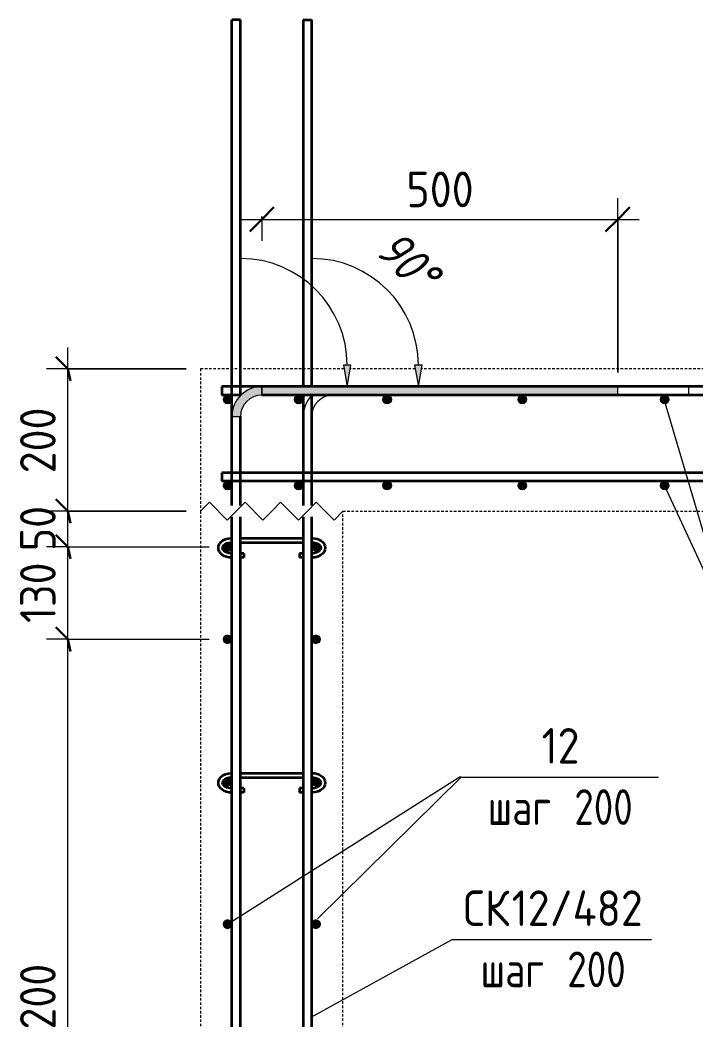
# Model space of a CAD drawing. Header units: millimetres. Extents: x 29094 to 49369, y -2577 to 78616.
# Drawn here: x 42784 to 43732, y -983 to 420 of the extents above; entities that cross this region are included whole.
import ezdxf

# ---------------------------------------------------------------- set-up
doc = ezdxf.new("R2010")
doc.units = ezdxf.units.MM
doc.linetypes.add('01 Штриховая _4 мм_', pattern=[6, 3.5, -2.5])
for name, color, linetype, lineweight in [('AA_Dim', 7, 'Continuous', 9), ('AA_Dim-20', 7, 'Continuous', 9), ('AA_Oformlenie', 7, 'Continuous', 9), ('AA_Vinoska', 7, 'Continuous', 9), ('KR_Armatura', 7, 'Continuous', 20), ('KR_Armatura_Tonkie', 7, 'Continuous', 20)]:
    doc.layers.add(name, color=color, linetype=linetype, lineweight=lineweight)
doc.layers.add('AF_Perekritie_Опалубка', color=7, linetype='Continuous', lineweight=60, true_color=0x006a35)
doc.layers.add('AF_Stena_Опалубка', color=7, linetype='Continuous', lineweight=20, true_color=0x0063c6)
doc.styles.add('ISOCPEUR_2', font='isocpeur.TTF', dxfattribs={"width": 0.9, "height": 50})
doc.styles.add('ISOCPEUR_3', font='isocpeur.TTF', dxfattribs={"width": 0.8, "height": 50})
doc.styles.add('ISOCPEUR_I', font='isocpeui.ttf', dxfattribs={"width": 0.85, "height": 50})
doc.dimstyles.new('00_Точн_3_знака__прозр_', dxfattribs={"dimscale": 304.8, "dimtxt": 50.137748, "dimasz": 0.111549, "dimexe": 0.098425, "dimexo": 0.065617, "dimgap": 0.006562, "dimtad": 1, "dimdec": 3, "dimrnd": 0.001, "dimdsep": 46, "dimtxsty": 'ISOCPEUR_2', "dimblk1": 'OBLIQUE', "dimblk2": 'OBLIQUE', "dimsah": 1, "dimcen": 0.09, "dimdle": 0.098425, "dimazin": 0, "dimtfac": 1, "dimtdec": 4, "dimtix": 1, "dimtmove": 0, "dimatfit": 3, "dimfxl": 1, "dimtvp": 1, "dimtolj": 1, "dimtzin": 0, "dimlwd": 18, "dimlwe": 18, "dimarcsym": 2})

# ---------------------------------------------------------------- blocks, each defined once
blk = doc.blocks.new('079_Обозначение загиба стержня _ЭлУзла_ - Сплошные линии-3773023-Б-Б Арм')
at = {"layer": 'AA_Oformlenie'}
blk.add_hatch(color=256, dxfattribs=at).paths.add_polyline_path([(76641, -95), (76646.3, -65), (76635.7, -65)])
for p, q in [((76646.3, -65), (76635.7, -65)), ((76635.7, -65), (76641, -95)), ((76641, -95), (76646.3, -65)), ((77021, -95), (76521, -95)), ((77021, -107), (77021, -95)), ((76521, -107), (77021, -107))]:
    blk.add_line(p, q, dxfattribs=at)
for centre, radius, start, end in [((76491, -65), 150, 0.0049, 90), ((76521, -137), 42, 134.2549, 180), ((76521, -137), 30, 90, 180)]:
    blk.add_arc(centre, radius, start, end, dxfattribs=at)
blk = doc.blocks.new('079_Обозначение загиба стержня _ЭлУзла_ - Сплошные линии-3773018-Б-Б Арм')
at = {"layer": 'AA_Oformlenie'}
for points in [[(76541, -95), (76546.3, -65), (76535.7, -65)], [(76379, -137), (76391, -137), (76392, -129.2), (76395, -122), (76399.8, -115.8), (76406, -111), (76413.2, -108), (76421, -107), (76421, -95), (76410.1, -96.4), (76400, -100.6), (76391.3, -107.3), (76384.6, -116), (76380.4, -126.1)], [(76421, -107), (76921, -107), (76921, -95), (76421, -95)]]:
    blk.add_hatch(color=256, dxfattribs=at).paths.add_polyline_path(points)
for p, q in [((76546.3, -65), (76535.7, -65)), ((76535.7, -65), (76541, -95)), ((76541, -95), (76546.3, -65)), ((76421, -107), (76421, -95)), ((76921, -95), (76421, -95)), ((76921, -95), (76421, -95)), ((76421, -95), (76421, -107)), ((76921, -107), (76921, -95)), ((76921, -107), (76921, -95)), ((76421, -107), (76921, -107)), ((76421, -107), (76921, -107)), ((76379, -137), (76391, -137))]:
    blk.add_line(p, q, dxfattribs=at)
for centre, radius, start, end in [((76391, -65), 150, 0.0049, 90), ((76421, -137), 42, 90, 180), ((76421, -137), 42, 90, 180), ((76421, -137), 30, 90, 180), ((76421, -137), 30, 90, 180)]:
    blk.add_arc(centre, radius, start, end, dxfattribs=at)
blk = doc.blocks.new('Последовательность узлов - 3мм масшт20 маскировка-904226-Б-Б Арм')
at = {"layer": 'AA_Oformlenie'}
for p, q in [((76335, -270), (76347.5, -257.5)), ((76372.5, -282.5), (76347.5, -257.5)), ((76385, -270), (76397.5, -257.5)), ((76422.5, -282.5), (76397.5, -257.5)), ((76435, -270), (76447.5, -257.5)), ((76472.5, -282.5), (76447.5, -257.5)), ((76485, -270), (76497.5, -257.5)), ((76522.5, -282.5), (76497.5, -257.5)), ((76385, -270), (76372.5, -282.5)), ((76435, -270), (76422.5, -282.5)), ((76485, -270), (76472.5, -282.5)), ((76535, -270), (76522.5, -282.5))]:
    blk.add_line(p, q, dxfattribs=at)
blk = doc.blocks.new('DIMBLOCK89-Б-Б Арм')
at = {"layer": 'AA_Dim-20', "color": 30, "lineweight": 30, "true_color": 0xff8000, "transparency": 16777216}
for p, q in [((42851.5, -320), (42834.5, -303)), ((42851.5, -320), (42854.9, -337)), ((42851.5, -450), (42834.5, -433)), ((42851.5, -450), (42854.9, -467)), ((42851.5, -1650), (42834.5, -1633)), ((42851.5, -1650), (42854.9, -1667))]:
    blk.add_line(p, q, dxfattribs=at)
at = {"layer": 'AA_Dim-20', "color": 30, "lineweight": 18, "true_color": 0xff8000, "transparency": 16777216}
for p, q in [((42851.5, -320), (42821.5, -320)), ((42851.5, -320), (43049.8, -320)), ((42851.5, -450), (42821.5, -450)), ((42851.5, -1650), (42851.5, -450)), ((42851.5, -450), (43049.8, -450)), ((42851.5, -1650), (42821.5, -1650)), ((42851.5, -1650), (43049.8, -1650))]:
    blk.add_line(p, q, dxfattribs=at)
at = {"layer": 'AA_Dim-20', "color": 0, "lineweight": 18, "transparency": 16777216, "insert": (42784.3, -1201.4), "char_height": 50, "width": 363.262, "attachment_point": 1, "rotation": 90, "line_spacing_factor": 1.135194, "style": 'ISOCPEUR_2'}
blk.add_mtext('6х200=1200', dxfattribs=at)
blk = doc.blocks.new('_None')
blk = doc.blocks.new('DIMBLOCK90-Б-Б Арм')
at = {"layer": 'AA_Dim-20', "color": 30, "lineweight": 30, "true_color": 0xff8000, "transparency": 16777216}
for p, q in [((42851.5, -270), (42834.5, -253)), ((42851.5, -270), (42854.9, -287)), ((42851.5, -320), (42834.5, -303)), ((42851.5, -320), (42854.9, -337)), ((42851.5, -450), (42834.5, -433)), ((42851.5, -450), (42854.9, -467))]:
    blk.add_line(p, q, dxfattribs=at)
at = {"layer": 'AA_Dim-20', "color": 30, "lineweight": 18, "true_color": 0xff8000, "transparency": 16777216}
for p, q in [((42851.5, -270), (42821.5, -270)), ((42851.5, -270), (43017.8, -270)), ((42851.5, -320), (42821.5, -320)), ((42851.5, -450), (42851.5, -320)), ((42851.5, -320), (43049.8, -320)), ((42851.5, -450), (42821.5, -450)), ((42851.5, -450), (43049.8, -450))]:
    blk.add_line(p, q, dxfattribs=at)
at = {"layer": 'AA_Dim-20', "color": 0, "lineweight": 18, "transparency": 16777216, "insert": (42784.3, -427.1), "char_height": 50, "width": 101.032, "attachment_point": 1, "rotation": 90, "line_spacing_factor": 1.135194, "style": 'ISOCPEUR_2'}
blk.add_mtext('130', dxfattribs=at)
blk = doc.blocks.new('DIMBLOCK91-Б-Б Арм')
at = {"layer": 'AA_Dim-20', "color": 30, "lineweight": 18, "true_color": 0xff8000, "transparency": 16777216}
for p, q in [((42851.5, -320), (42851.5, -240)), ((42851.5, -270), (42821.5, -270)), ((42851.5, -270), (43017.8, -270)), ((42851.5, -320), (42821.5, -320)), ((42851.5, -320), (43049.8, -320))]:
    blk.add_line(p, q, dxfattribs=at)
at = {"layer": 'AA_Dim-20', "color": 30, "lineweight": 30, "true_color": 0xff8000, "transparency": 16777216}
for p, q in [((42851.5, -270), (42834.5, -253)), ((42851.5, -270), (42854.9, -287)), ((42851.5, -320), (42834.5, -303)), ((42851.5, -320), (42854.9, -337))]:
    blk.add_line(p, q, dxfattribs=at)
at = {"layer": 'AA_Dim-20', "color": 0, "lineweight": 18, "transparency": 16777216, "insert": (42784.3, -326.2), "char_height": 50, "width": 74.923, "attachment_point": 1, "rotation": 90, "line_spacing_factor": 1.135194, "style": 'ISOCPEUR_2'}
blk.add_mtext('50', dxfattribs=at)
blk = doc.blocks.new('DIMBLOCK96-Б-Б Арм')
at = {"layer": 'AA_Dim-20', "color": 30, "lineweight": 18, "true_color": 0xff8000, "transparency": 16777216}
for p, q in [((42851.5, -300), (42851.5, -40)), ((43017.8, -70), (42821.5, -70)), ((42851.5, -70), (43017.8, -70)), ((43017.8, -270), (42821.5, -270)), ((42851.5, -270), (43017.8, -270))]:
    blk.add_line(p, q, dxfattribs=at)
at = {"layer": 'AA_Dim-20', "color": 30, "lineweight": 30, "true_color": 0xff8000, "transparency": 16777216}
for p, q in [((42851.5, -70), (42834.5, -53)), ((42851.5, -70), (42854.9, -87)), ((42851.5, -270), (42834.5, -253)), ((42851.5, -270), (42854.9, -287))]:
    blk.add_line(p, q, dxfattribs=at)
at = {"layer": 'AA_Dim-20', "color": 0, "lineweight": 18, "transparency": 16777216, "insert": (42784.3, -216.8), "char_height": 50, "width": 112.384, "attachment_point": 1, "rotation": 90, "line_spacing_factor": 1.135194, "style": 'ISOCPEUR_2'}
blk.add_mtext('200', dxfattribs=at)
blk = doc.blocks.new('_Oblique')
at = {"color": 0, "linetype": 'ByBlock', "lineweight": -2}
blk.add_line((-0.5, -0.5), (0.5, 0.5), dxfattribs=at)
blk = doc.blocks.new('DIMBLOCK99-Б-Б Арм')
at = {"layer": 'AA_Dim-20', "color": 30, "lineweight": 18, "true_color": 0xff8000, "transparency": 16777216}
for p, q in [((43623.8, -75), (43623.8, 169.9)), ((43123.8, 143.9), (43123.8, 109.9)), ((43123.8, 139.9), (43123.8, 143.9)), ((43093.8, 139.9), (43653.8, 139.9)), ((43623.8, 139.9), (43623.8, -75))]:
    blk.add_line(p, q, dxfattribs=at)
at = {"layer": 'AA_Dim-20', "color": 30, "lineweight": 30, "true_color": 0xff8000, "transparency": 16777216}
for p, q in [((43123.8, 139.9), (43140.8, 156.9)), ((43623.8, 139.9), (43640.8, 156.9)), ((43123.8, 139.9), (43106.8, 122.9)), ((43623.8, 139.9), (43606.8, 122.9))]:
    blk.add_line(p, q, dxfattribs=at)
at = {"layer": 'AA_Dim-20', "color": 0, "lineweight": 18, "transparency": 16777216, "insert": (43327, 207), "char_height": 50, "width": 112.384, "attachment_point": 1, "line_spacing_factor": 1.135194, "style": 'ISOCPEUR_2'}
blk.add_mtext('500', dxfattribs=at)
blk = doc.blocks.new('042_М_Арматуры - Диам длина поз _ Шаг-2260295-Б-Б Арм')
at = {"layer": 'AA_Vinoska'}
blk.add_line((78178.8, -871.7), (78458.8, -871.7), dxfattribs=at)
blk = doc.blocks.new('042_М_Арматуры - Диам длина поз _ Комментарий-2260297-Б-Б Арм')
at = {"layer": 'AA_Vinoska'}
blk.add_line((76659.7, -2319.6), (76939.7, -2319.6), dxfattribs=at)

msp = doc.modelspace()

# ---------------------------------------------------------------- hatches: boundary and pattern name
at = {"layer": 'KR_Armatura'}
h = msp.add_hatch(color=256, dxfattribs=at)
edge = h.paths.add_edge_path()
edge.add_arc((43075.8129, -113), 6, 0, 360)
for points in [[(43072.8129, -118.1962), (43078.8129, -118.1962), (43081.8129, -113), (43078.8129, -107.8038), (43072.8129, -107.8038), (43069.8129, -113)], [(43172.8129, -118.1962), (43178.8129, -118.1962), (43181.8129, -113), (43178.8129, -107.8038), (43172.8129, -107.8038), (43169.8129, -113)], [(43296.8005, -118.1962), (43302.8005, -118.1962), (43305.8005, -113), (43302.8005, -107.8038), (43296.8005, -107.8038), (43293.8005, -113)], [(43486.8005, -118.1962), (43492.8005, -118.1962), (43495.8005, -113), (43492.8005, -107.8038), (43486.8005, -107.8038), (43483.8005, -113)], [(43686.8005, -118.1962), (43692.8005, -118.1962), (43695.8005, -113), (43692.8005, -107.8038), (43686.8005, -107.8038), (43683.8005, -113)], [(43078.8129, -239.1962), (43081.8129, -234), (43078.8129, -228.8038), (43072.8129, -228.8038), (43069.8129, -234), (43072.8129, -239.1962)], [(43172.8129, -239.1962), (43178.8129, -239.1962), (43181.8129, -234), (43178.8129, -228.8038), (43172.8129, -228.8038), (43169.8129, -234)], [(43296.8005, -239.1962), (43302.8005, -239.1962), (43305.8005, -234), (43302.8005, -228.8038), (43296.8005, -228.8038), (43293.8005, -234)], [(43486.8005, -239.1962), (43492.8005, -239.1962), (43495.8005, -234), (43492.8005, -228.8038), (43486.8005, -228.8038), (43483.8005, -234)], [(43686.8005, -239.1962), (43692.8005, -239.1962), (43695.8005, -234), (43692.8005, -228.8038), (43686.8005, -228.8038), (43683.8005, -234)]]:
    msp.add_hatch(color=256, dxfattribs=at).paths.add_polyline_path(points)
h = msp.add_hatch(color=256, dxfattribs=at)
edge = h.paths.add_edge_path()
edge.add_arc((43175.8129, -113), 6, 0, 360)
h = msp.add_hatch(color=256, dxfattribs=at)
edge = h.paths.add_edge_path()
edge.add_arc((43299.8005, -113), 6, 0, 360)
h = msp.add_hatch(color=256, dxfattribs=at)
edge = h.paths.add_edge_path()
edge.add_arc((43489.8005, -113), 6, 0, 360)
h = msp.add_hatch(color=256, dxfattribs=at)
edge = h.paths.add_edge_path()
edge.add_arc((43689.8005, -113), 6, 0, 360)
h = msp.add_hatch(color=256, dxfattribs=at)
edge = h.paths.add_edge_path()
edge.add_arc((43075.8129, -234), 6, 0, 360)
h = msp.add_hatch(color=256, dxfattribs=at)
edge = h.paths.add_edge_path()
edge.add_arc((43175.8129, -234), 6, 0, 360)
h = msp.add_hatch(color=256, dxfattribs=at)
edge = h.paths.add_edge_path()
edge.add_arc((43299.8005, -234), 6, 0, 360)
h = msp.add_hatch(color=256, dxfattribs=at)
edge = h.paths.add_edge_path()
edge.add_arc((43489.8005, -234), 6, 0, 360)
h = msp.add_hatch(color=256, dxfattribs=at)
edge = h.paths.add_edge_path()
edge.add_arc((43689.8005, -234), 6, 0, 360)
at = {"layer": 'KR_Armatura', "lineweight": 9}
h = msp.add_hatch(color=256, dxfattribs=at)
edge = h.paths.add_edge_path()
edge.add_arc((43075.8129, -320), 6, 0, 360)
for points in [[(43075.8129, -326), (43081.009, -323), (43081.009, -317), (43075.8129, -314), (43070.6167, -317), (43070.6167, -323)], [(43199.8129, -326), (43205.009, -323), (43205.009, -317), (43199.8129, -314), (43194.6167, -317), (43194.6167, -323)], [(43075.8129, -456), (43081.009, -453), (43081.009, -447), (43075.8129, -444), (43070.6167, -447), (43070.6167, -453)], [(43199.8129, -456), (43205.009, -453), (43205.009, -447), (43199.8129, -444), (43194.6167, -447), (43194.6167, -453)], [(43075.8129, -656), (43081.009, -653), (43081.009, -647), (43075.8129, -644), (43070.6167, -647), (43070.6167, -653)], [(43199.8129, -656), (43205.009, -653), (43205.009, -647), (43199.8129, -644), (43194.6167, -647), (43194.6167, -653)], [(43075.8129, -856), (43081.009, -853), (43081.009, -847), (43075.8129, -844), (43070.6167, -847), (43070.6167, -853)], [(43199.8129, -856), (43205.009, -853), (43205.009, -847), (43199.8129, -844), (43194.6167, -847), (43194.6167, -853)]]:
    msp.add_hatch(color=256, dxfattribs=at).paths.add_polyline_path(points)
h = msp.add_hatch(color=256, dxfattribs=at)
edge = h.paths.add_edge_path()
edge.add_arc((43199.8129, -320), 6, 0, 360)
h = msp.add_hatch(color=256, dxfattribs=at)
edge = h.paths.add_edge_path()
edge.add_arc((43075.8129, -450), 6, 0, 360)
h = msp.add_hatch(color=256, dxfattribs=at)
edge = h.paths.add_edge_path()
edge.add_arc((43199.8129, -450), 6, 0, 360)
h = msp.add_hatch(color=256, dxfattribs=at)
edge = h.paths.add_edge_path()
edge.add_arc((43075.8129, -650), 6, 0, 360)
h = msp.add_hatch(color=256, dxfattribs=at)
edge = h.paths.add_edge_path()
edge.add_arc((43199.8129, -650), 6, 0, 360)
h = msp.add_hatch(color=256, dxfattribs=at)
edge = h.paths.add_edge_path()
edge.add_arc((43075.8129, -850), 6, 0, 360)
h = msp.add_hatch(color=256, dxfattribs=at)
edge = h.paths.add_edge_path()
edge.add_arc((43199.8129, -850), 6, 0, 360)

# ---------------------------------------------------------------- linework, layer by layer
at = {"layer": 'AA_Vinoska'}
for p, q in [((43688.8069, -114.1689), (43785.8203, -442.3812)), ((43689.6948, -234.5898), (43785.7743, -442.3812)), ((43075.8129, -850), (43401.026, -643.6312)), ((43202.0476, -842.6096), (43403.9658, -643.6312)), ((43403.9658, -643.6312), (43401.026, -643.6312)), ((43192.2545, -981.2323), (43391.1351, -871.6867))]:
    msp.add_line(p, q, dxfattribs=at)
at = {"layer": 'AF_Perekritie_Опалубка', "linetype": '01 Штриховая _4 мм_', "lineweight": 20}
for p, q in [((43239.4047, -70), (43037.8129, -70)), ((43037.8129, -70), (43037.8129, -270)), ((43339.4047, -70), (43248.2211, -70)), ((44417.4047, -70), (43348.2211, -70)), ((43237.8129, -270), (44527.8129, -270))]:
    msp.add_line(p, q, dxfattribs=at)
at = {"layer": 'AF_Stena_Опалубка', "linetype": '01 Штриховая _4 мм_'}
for p, q in [((43037.8129, -270), (43037.8129, -1700)), ((43237.8129, -1700), (43237.8129, -270))]:
    msp.add_line(p, q, dxfattribs=at)
at = {"layer": 'KR_Armatura'}
for p, q in [((43072.8129, -107.8038), (43069.8129, -113)), ((43078.8129, -107.8038), (43072.8129, -107.8038)), ((43081.8129, -113), (43078.8129, -107.8038)), ((43172.8129, -107.8038), (43169.8129, -113)), ((43178.8129, -107.8038), (43172.8129, -107.8038)), ((43181.8129, -113), (43178.8129, -107.8038)), ((43296.8005, -107.8038), (43293.8005, -113)), ((43302.8005, -107.8038), (43296.8005, -107.8038)), ((43305.8005, -113), (43302.8005, -107.8038)), ((43486.8005, -107.8038), (43483.8005, -113)), ((43492.8005, -107.8038), (43486.8005, -107.8038)), ((43495.8005, -113), (43492.8005, -107.8038)), ((43686.8005, -107.8038), (43683.8005, -113)), ((43692.8005, -107.8038), (43686.8005, -107.8038)), ((43695.8005, -113), (43692.8005, -107.8038)), ((43069.8129, -113), (43072.8129, -118.1962)), ((43072.8129, -118.1962), (43078.8129, -118.1962)), ((43078.8129, -118.1962), (43081.8129, -113)), ((43169.8129, -113), (43172.8129, -118.1962)), ((43172.8129, -118.1962), (43178.8129, -118.1962)), ((43178.8129, -118.1962), (43181.8129, -113)), ((43293.8005, -113), (43296.8005, -118.1962)), ((43296.8005, -118.1962), (43302.8005, -118.1962)), ((43302.8005, -118.1962), (43305.8005, -113)), ((43483.8005, -113), (43486.8005, -118.1962)), ((43486.8005, -118.1962), (43492.8005, -118.1962)), ((43492.8005, -118.1962), (43495.8005, -113)), ((43683.8005, -113), (43686.8005, -118.1962)), ((43686.8005, -118.1962), (43692.8005, -118.1962)), ((43692.8005, -118.1962), (43695.8005, -113)), ((43072.8129, -228.8038), (43069.8129, -234)), ((43069.8129, -234), (43072.8129, -239.1962)), ((43078.8129, -228.8038), (43072.8129, -228.8038)), ((43081.8129, -234), (43078.8129, -228.8038)), ((43078.8129, -239.1962), (43081.8129, -234)), ((43172.8129, -228.8038), (43169.8129, -234)), ((43169.8129, -234), (43172.8129, -239.1962)), ((43178.8129, -228.8038), (43172.8129, -228.8038)), ((43181.8129, -234), (43178.8129, -228.8038)), ((43178.8129, -239.1962), (43181.8129, -234)), ((43296.8005, -228.8038), (43293.8005, -234)), ((43293.8005, -234), (43296.8005, -239.1962)), ((43302.8005, -228.8038), (43296.8005, -228.8038)), ((43305.8005, -234), (43302.8005, -228.8038)), ((43302.8005, -239.1962), (43305.8005, -234)), ((43486.8005, -228.8038), (43483.8005, -234)), ((43483.8005, -234), (43486.8005, -239.1962)), ((43492.8005, -228.8038), (43486.8005, -228.8038)), ((43495.8005, -234), (43492.8005, -228.8038)), ((43492.8005, -239.1962), (43495.8005, -234)), ((43686.8005, -228.8038), (43683.8005, -234)), ((43683.8005, -234), (43686.8005, -239.1962)), ((43692.8005, -228.8038), (43686.8005, -228.8038)), ((43695.8005, -234), (43692.8005, -228.8038)), ((43692.8005, -239.1962), (43695.8005, -234)), ((43072.8129, -239.1962), (43078.8129, -239.1962)), ((43172.8129, -239.1962), (43178.8129, -239.1962)), ((43296.8005, -239.1962), (43302.8005, -239.1962)), ((43486.8005, -239.1962), (43492.8005, -239.1962)), ((43686.8005, -239.1962), (43692.8005, -239.1962))]:
    msp.add_line(p, q, dxfattribs=at)
at = {"layer": 'KR_Armatura', "lineweight": 9}
for p, q in [((43075.8129, -314), (43070.6167, -317)), ((43070.6167, -317), (43070.6167, -323)), ((43081.009, -317), (43075.8129, -314)), ((43081.009, -323), (43081.009, -317)), ((43199.8129, -314), (43194.6167, -317)), ((43194.6167, -317), (43194.6167, -323)), ((43205.009, -317), (43199.8129, -314)), ((43205.009, -323), (43205.009, -317)), ((43070.6167, -323), (43075.8129, -326)), ((43075.8129, -326), (43081.009, -323)), ((43194.6167, -323), (43199.8129, -326)), ((43199.8129, -326), (43205.009, -323)), ((43075.8129, -444), (43070.6167, -447)), ((43070.6167, -447), (43070.6167, -453)), ((43081.009, -447), (43075.8129, -444)), ((43081.009, -453), (43081.009, -447)), ((43199.8129, -444), (43194.6167, -447)), ((43194.6167, -447), (43194.6167, -453)), ((43205.009, -447), (43199.8129, -444)), ((43205.009, -453), (43205.009, -447)), ((43070.6167, -453), (43075.8129, -456)), ((43075.8129, -456), (43081.009, -453)), ((43194.6167, -453), (43199.8129, -456)), ((43199.8129, -456), (43205.009, -453)), ((43075.8129, -644), (43070.6167, -647)), ((43081.009, -647), (43075.8129, -644)), ((43199.8129, -644), (43194.6167, -647)), ((43205.009, -647), (43199.8129, -644)), ((43070.6167, -647), (43070.6167, -653)), ((43070.6167, -653), (43075.8129, -656)), ((43075.8129, -656), (43081.009, -653)), ((43081.009, -653), (43081.009, -647)), ((43194.6167, -647), (43194.6167, -653)), ((43194.6167, -653), (43199.8129, -656)), ((43199.8129, -656), (43205.009, -653)), ((43205.009, -653), (43205.009, -647)), ((43075.8129, -844), (43070.6167, -847)), ((43070.6167, -847), (43070.6167, -853)), ((43070.6167, -853), (43075.8129, -856)), ((43081.009, -847), (43075.8129, -844)), ((43075.8129, -856), (43081.009, -853)), ((43081.009, -853), (43081.009, -847)), ((43199.8129, -844), (43194.6167, -847)), ((43194.6167, -847), (43194.6167, -853)), ((43194.6167, -853), (43199.8129, -856)), ((43205.009, -847), (43199.8129, -844)), ((43199.8129, -856), (43205.009, -853)), ((43205.009, -853), (43205.009, -847))]:
    msp.add_line(p, q, dxfattribs=at)
at = {"layer": 'KR_Armatura'}
for centre in [(43075.8129, -113), (43175.8129, -113), (43299.8005, -113), (43489.8005, -113), (43689.8005, -113), (43075.8129, -234), (43175.8129, -234), (43299.8005, -234), (43489.8005, -234), (43689.8005, -234)]:
    msp.add_circle(centre, 6, dxfattribs=at)
at = {"layer": 'KR_Armatura', "lineweight": 9}
for centre in [(43075.8129, -320), (43199.8129, -320), (43075.8129, -450), (43199.8129, -450), (43075.8129, -650), (43199.8129, -650), (43075.8129, -850), (43199.8129, -850)]:
    msp.add_circle(centre, 6, dxfattribs=at)
at = {"layer": 'KR_Armatura_Tonkie', "lineweight": 35}
for p, q in [((43093.8129, 420), (43081.8129, 420)), ((43081.8129, -262), (43081.8129, 420)), ((43093.8129, -107.6945), (43093.8129, 420)), ((43181.8129, 420), (43181.8129, -95)), ((43181.8129, 420), (43193.8129, 420)), ((43193.8129, 420), (43193.8129, -95)), ((44697.8129, -95), (43067.8129, -95)), ((43067.8129, -95), (43067.8129, -107)), ((43094.5074, -107), (43067.8129, -107)), ((44641.8129, -107), (43123.8129, -107)), ((43181.8129, -107), (43181.8129, -262)), ((43193.8129, -107), (43193.8129, -262)), ((43093.8129, -262), (43093.8129, -137)), ((44697.8129, -216), (43067.8129, -216)), ((43067.8129, -216), (43067.8129, -228)), ((44697.8129, -228), (43067.8129, -228)), ((43081.8129, -1692), (43081.8129, -278)), ((43093.8129, -1692), (43093.8129, -278)), ((43181.8129, -278), (43181.8129, -1692)), ((43193.8129, -278), (43193.8129, -1692)), ((43072.6813, -309.4462), (43076.645, -308.3638)), ((43076.645, -308.3638), (43080.6028, -308.0009)), ((43080.6028, -308.0009), (43080.8129, -308)), ((43080.8129, -308), (43081.8129, -308)), ((43093.8129, -308), (43181.8129, -308)), ((43193.8129, -308), (43194.8129, -308)), ((43194.8129, -308), (43198.1571, -308.233)), ((43198.1571, -308.233), (43201.3964, -308.9283)), ((43062.8129, -321.6066), (43063.2132, -318.725)), ((43063.2132, -324.4882), (43062.8129, -321.6066)), ((43063.2132, -318.725), (43064.3661, -316.0313)), ((43064.3661, -316.0313), (43066.1604, -313.6534)), ((43066.1604, -313.6534), (43069.7912, -310.8128)), ((43068.8129, -321.6066), (43069.1781, -320.3353)), ((43069.5433, -324.1492), (43068.8129, -321.6066)), ((43069.1781, -320.3353), (43069.5433, -319.064)), ((43069.5433, -319.064), (43070.5213, -317.7743)), ((43069.7912, -310.8128), (43072.6813, -309.4462)), ((43070.5213, -317.7743), (43072.8027, -316.0023)), ((43072.8027, -316.0023), (43074.8026, -315.0587)), ((43074.8026, -315.0587), (43077.6914, -314.2719)), ((43077.6914, -314.2719), (43080.181, -314.011)), ((43080.181, -314.011), (43080.8129, -314)), ((43080.8129, -314), (43081.8129, -314)), ((43093.8129, -314), (43181.8129, -314)), ((43193.8129, -314), (43194.8129, -314)), ((43194.8129, -314), (43196.7009, -314.0984)), ((43196.7009, -314.0984), (43198.538, -314.39)), ((43198.538, -314.39), (43200.8232, -315.0587)), ((43200.8232, -315.0587), (43202.823, -316.0023)), ((43201.3964, -308.9283), (43204.428, -310.0751)), ((43202.823, -316.0023), (43203.6874, -316.5561)), ((43203.6874, -316.5561), (43205.1044, -317.7743)), ((43204.428, -310.0751), (43207.1515, -311.6571)), ((43205.1044, -317.7743), (43206.0825, -319.064)), ((43206.0825, -319.064), (43206.4477, -320.3353)), ((43206.8129, -321.6066), (43206.0825, -324.1492)), ((43206.4477, -320.3353), (43206.8129, -321.6066)), ((43207.1515, -311.6571), (43209.4654, -313.6534)), ((43209.4654, -313.6534), (43211.2597, -316.0313)), ((43211.2597, -316.0313), (43212.4126, -318.725)), ((43212.4126, -318.725), (43212.8129, -321.6066)), ((43212.8129, -321.6066), (43212.4126, -324.4882)), ((43064.3661, -327.1819), (43063.2132, -324.4882)), ((43066.1604, -329.5598), (43064.3661, -327.1819)), ((43068.4742, -331.5561), (43066.1604, -329.5598)), ((43071.1978, -333.1382), (43068.4742, -331.5561)), ((43070.5213, -325.4389), (43069.5433, -324.1492)), ((43071.9383, -326.6571), (43070.5213, -325.4389)), ((43074.2294, -334.2849), (43071.1978, -333.1382)), ((43072.8027, -327.2109), (43071.9383, -326.6571)), ((43074.8026, -328.1545), (43072.8027, -327.2109)), ((43077.4687, -334.9802), (43074.2294, -334.2849)), ((43077.0878, -328.8232), (43074.8026, -328.1545)), ((43078.9249, -329.1148), (43077.0878, -328.8232)), ((43080.8129, -335.2132), (43077.4687, -334.9802)), ((43080.8129, -329.2132), (43078.9249, -329.1148)), ((43081.8129, -329.2132), (43080.8129, -329.2132)), ((43081.8129, -335.2132), (43080.8129, -335.2132)), ((43098.8129, -329.2132), (43093.8129, -329.2132)), ((43098.8129, -335.2132), (43093.8129, -335.2132)), ((43098.8129, -329.2132), (43098.8129, -335.2132)), ((43181.8129, -329.2132), (43176.8129, -329.2132)), ((43176.8129, -329.2132), (43176.8129, -335.2132)), ((43181.8129, -335.2132), (43176.8129, -335.2132)), ((43194.8129, -329.2132), (43193.8129, -329.2132)), ((43194.8129, -335.2132), (43193.8129, -335.2132)), ((43195.4448, -329.2022), (43194.8129, -329.2132)), ((43195.023, -335.2123), (43194.8129, -335.2132)), ((43198.9808, -334.8494), (43195.023, -335.2123)), ((43197.9344, -328.9413), (43195.4448, -329.2022)), ((43200.8232, -328.1545), (43197.9344, -328.9413)), ((43202.9445, -333.767), (43198.9808, -334.8494)), ((43202.823, -327.2109), (43200.8232, -328.1545)), ((43205.1044, -325.4389), (43202.823, -327.2109)), ((43205.8345, -332.4004), (43202.9445, -333.767)), ((43206.0825, -324.1492), (43205.1044, -325.4389)), ((43209.4654, -329.5598), (43205.8345, -332.4004)), ((43211.2597, -327.1819), (43209.4654, -329.5598)), ((43212.4126, -324.4882), (43211.2597, -327.1819)), ((43064.3661, -646.0313), (43066.1604, -643.6534)), ((43066.1604, -643.6534), (43069.7912, -640.8128)), ((43069.7912, -640.8128), (43072.6813, -639.4462)), ((43072.6813, -639.4462), (43076.645, -638.3638)), ((43072.8027, -646.0023), (43074.8026, -645.0587)), ((43074.8026, -645.0587), (43077.6914, -644.2719)), ((43076.645, -638.3638), (43080.6028, -638.0009)), ((43077.6914, -644.2719), (43080.181, -644.011)), ((43080.181, -644.011), (43080.8129, -644)), ((43080.6028, -638.0009), (43080.8129, -638)), ((43080.8129, -638), (43081.8129, -638)), ((43080.8129, -644), (43081.8129, -644)), ((43093.8129, -638), (43181.8129, -638)), ((43093.8129, -644), (43181.8129, -644)), ((43193.8129, -638), (43194.8129, -638)), ((43193.8129, -644), (43194.8129, -644)), ((43194.8129, -638), (43198.1571, -638.233)), ((43194.8129, -644), (43196.7009, -644.0984)), ((43196.7009, -644.0984), (43198.538, -644.39)), ((43198.1571, -638.233), (43201.3964, -638.9283)), ((43198.538, -644.39), (43200.8232, -645.0587)), ((43200.8232, -645.0587), (43202.823, -646.0023)), ((43201.3964, -638.9283), (43204.428, -640.0751)), ((43204.428, -640.0751), (43207.1515, -641.6571)), ((43207.1515, -641.6571), (43209.4654, -643.6534)), ((43209.4654, -643.6534), (43211.2597, -646.0313)), ((43062.8129, -651.6066), (43063.2132, -648.725)), ((43063.2132, -654.4882), (43062.8129, -651.6066)), ((43063.2132, -648.725), (43064.3661, -646.0313)), ((43064.3661, -657.1819), (43063.2132, -654.4882)), ((43066.1604, -659.5598), (43064.3661, -657.1819)), ((43068.4742, -661.5561), (43066.1604, -659.5598)), ((43068.8129, -651.6066), (43069.1781, -650.3353)), ((43069.5433, -654.1492), (43068.8129, -651.6066)), ((43069.1781, -650.3353), (43069.5433, -649.064)), ((43069.5433, -649.064), (43070.5213, -647.7743)), ((43070.5213, -655.4389), (43069.5433, -654.1492)), ((43070.5213, -647.7743), (43072.8027, -646.0023)), ((43071.9383, -656.6571), (43070.5213, -655.4389)), ((43072.8027, -657.2109), (43071.9383, -656.6571)), ((43074.8026, -658.1545), (43072.8027, -657.2109)), ((43077.0878, -658.8232), (43074.8026, -658.1545)), ((43078.9249, -659.1148), (43077.0878, -658.8232)), ((43080.8129, -659.2132), (43078.9249, -659.1148)), ((43081.8129, -659.2132), (43080.8129, -659.2132)), ((43098.8129, -659.2132), (43093.8129, -659.2132)), ((43098.8129, -659.2132), (43098.8129, -665.2132)), ((43181.8129, -659.2132), (43176.8129, -659.2132)), ((43176.8129, -659.2132), (43176.8129, -665.2132)), ((43194.8129, -659.2132), (43193.8129, -659.2132)), ((43195.4448, -659.2022), (43194.8129, -659.2132)), ((43197.9344, -658.9413), (43195.4448, -659.2022)), ((43200.8232, -658.1545), (43197.9344, -658.9413)), ((43202.823, -657.2109), (43200.8232, -658.1545)), ((43202.823, -646.0023), (43203.6874, -646.5561)), ((43205.1044, -655.4389), (43202.823, -657.2109)), ((43203.6874, -646.5561), (43205.1044, -647.7743)), ((43205.1044, -647.7743), (43206.0825, -649.064)), ((43206.0825, -654.1492), (43205.1044, -655.4389)), ((43209.4654, -659.5598), (43205.8345, -662.4004)), ((43206.0825, -649.064), (43206.8129, -651.6066)), ((43206.4477, -652.8779), (43206.0825, -654.1492)), ((43206.8129, -651.6066), (43206.4477, -652.8779)), ((43211.2597, -657.1819), (43209.4654, -659.5598)), ((43211.2597, -646.0313), (43212.4126, -648.725)), ((43212.4126, -654.4882), (43211.2597, -657.1819)), ((43212.4126, -648.725), (43212.8129, -651.6066)), ((43212.8129, -651.6066), (43212.4126, -654.4882)), ((43071.1978, -663.1382), (43068.4742, -661.5561)), ((43074.2294, -664.2849), (43071.1978, -663.1382)), ((43077.4687, -664.9802), (43074.2294, -664.2849)), ((43080.8129, -665.2132), (43077.4687, -664.9802)), ((43081.8129, -665.2132), (43080.8129, -665.2132)), ((43098.8129, -665.2132), (43093.8129, -665.2132)), ((43181.8129, -665.2132), (43176.8129, -665.2132)), ((43194.8129, -665.2132), (43193.8129, -665.2132)), ((43195.023, -665.2123), (43194.8129, -665.2132)), ((43198.9808, -664.8494), (43195.023, -665.2123)), ((43202.9445, -663.767), (43198.9808, -664.8494)), ((43205.8345, -662.4004), (43202.9445, -663.767))]:
    msp.add_line(p, q, dxfattribs=at)

# ---------------------------------------------------------------- block references
at = {"layer": 'AA_Oformlenie'}
for name in ['079_Обозначение загиба стержня _ЭлУзла_ - Сплошные линии-3773018-Б-Б Арм', '079_Обозначение загиба стержня _ЭлУзла_ - Сплошные линии-3773023-Б-Б Арм', 'Последовательность узлов - 3мм масшт20 маскировка-904226-Б-Б Арм']:
    msp.add_blockref(name, (-33297.1871, 0), dxfattribs=at)
at = {"layer": 'AA_Vinoska'}
for name, p in [('042_М_Арматуры - Диам длина поз _ Комментарий-2260297-Б-Б Арм', (-33258.6695, 1675.9466)), ('042_М_Арматуры - Диам длина поз _ Шаг-2260295-Б-Б Арм', (-34787.705, 0))]:
    msp.add_blockref(name, p, dxfattribs=at)

# ---------------------------------------------------------------- texts
at = {"layer": 'AA_Vinoska', "insert": (43316.4528, 129.1513), "char_height": 50, "width": 106.303763, "attachment_point": 1, "rotation": 315, "style": 'ISOCPEUR_I'}
msp.add_mtext('90°', dxfattribs=at)
at = {"layer": 'AA_Vinoska', "char_height": 50, "attachment_point": 1}
for s, insert, width, style in [('12', (43516.8288, -574.6262), 66.379725, 'ISOCPEUR_2'), (' 200', (43537.3671, -660.6072), 133.4008, 'ISOCPEUR_3'), ('шаг', (43441.0588, -660.6072), 116.7257, 'ISOCPEUR_3'), ('СК', (43406.9479, -802.6817), 82.253137, 'ISOCPEUR_2'), ('12/482', (43474.8135, -802.6817), 226.556887, 'ISOCPEUR_2'), (' 200', (43527.4762, -888.6627), 133.4008, 'ISOCPEUR_3'), ('шаг', (43431.1679, -888.6627), 116.7257, 'ISOCPEUR_3')]:
    msp.add_mtext(s, dxfattribs=dict(at, insert=insert, width=width, style=style))

# ---------------------------------------------------------------- dimensions: what is measured, and where the dimension line sits
at = {"layer": 'AA_Dim', "color": 30, "lineweight": 18, "true_color": 0xff8000}
dim = msp.add_linear_dim(base=(43623.8129, 139.8673), p1=(43123.8129, 163.909), p2=(43623.8129, -95), dimstyle='00_Точн_3_знака__прозр_', override={"dimpost": '<>', "dimfxl": 563.057598}, dxfattribs=at)
dim.commit()
dim.dimension.update_dxf_attribs({"geometry": 'DIMBLOCK99-Б-Б Арм', "text_midpoint": (43373.8129, 166.8673)})
dim = msp.add_linear_dim(base=(42851.4675, -70), p1=(43037.8129, -270), p2=(43037.8129, -70), angle=90, dimstyle='00_Точн_3_знака__прозр_', override={"dimpost": '<>', "dimfxl": 200}, dxfattribs=at)
dim.commit()
dim.dimension.update_dxf_attribs({"geometry": 'DIMBLOCK96-Б-Б Арм', "text_midpoint": (42824.4675, -170)})
for base, p1, p2, text, override, picture, middle in [((42851.4675, -270), (43069.8129, -320), (43037.8129, -270), '50', {"dimpost": '<>', "dimblk1": 'None', "dimblk2": 'None', "dimsah": 1, "dimfxl": 59.363288}, 'DIMBLOCK91-Б-Б Арм', (42824.4675, -295)), ((42851.4675, -320), (43069.8129, -450), (43069.8129, -320), '130', {"dimpost": '<>', "dimblk1": 'None', "dimblk2": 'None', "dimsah": 1, "dimfxl": 130}, 'DIMBLOCK90-Б-Б Арм', (42824.4675, -385)), ((42851.4675, -450), (43069.8129, -1650), (43069.8129, -450), '6х200=1200', {"dimpost": '<>', "dimblk1": 'None', "dimblk2": 'None', "dimsah": 1, "dimfxl": 1200}, 'DIMBLOCK89-Б-Б Арм', (42824.4675, -1050))]:
    dim = msp.add_linear_dim(base=base, p1=p1, p2=p2, angle=90, text=text, dimstyle='00_Точн_3_знака__прозр_', override=override, dxfattribs=at)
    dim.commit()
    dim.dimension.update_dxf_attribs({"geometry": picture, "text_midpoint": middle})

doc.saveas('drawing.dxf')
